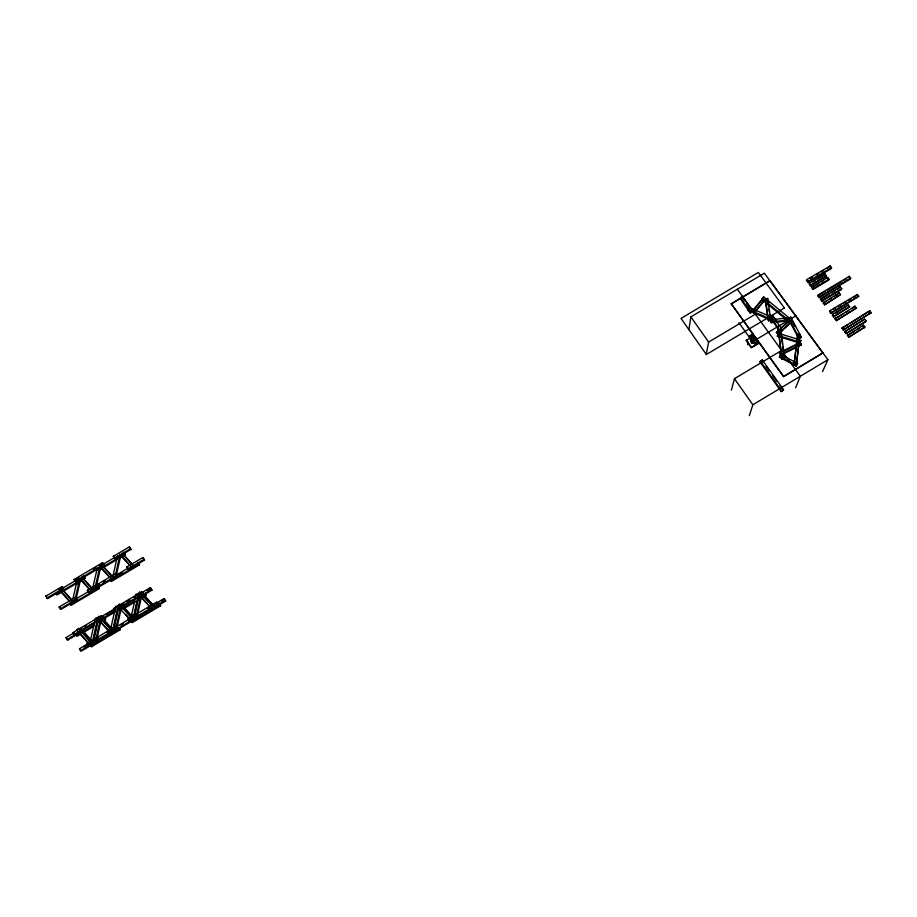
<?xml version="1.0" encoding="UTF-8"?>
<svg xmlns="http://www.w3.org/2000/svg" width="917" height="917" viewBox="0 0 917 917"><rect width="100%" height="100%" fill="white"/><g stroke="black" fill="none" stroke-linecap="round" stroke-linejoin="round"><path stroke-width="1.38" d="M758.932 342.545L758.726 343.302L758.875 342.74M758.898 343.118L751.378 347.371L746.449 340.081M794.03 365.207L797.721 334.052L794.03 365.207L796.403 365.493L799.464 337.937M797.274 342.293L777.341 336.207L777.616 335.347L800.254 342.259L801.447 344.173L780.848 354.535L779.416 357.252L796.105 366.043L800.082 334.327L799.762 335.175M688.919 329.639L690.856 316.869L764.342 273.186L827.913 359.705L822.526 371.672M706.239 354.306L708.623 342.075L690.856 316.869M141.608 596.245L136.587 619.17L135.773 618.792L140.817 595.821L138.605 595.511M129.343 618.998L131.085 617.324L136.174 594.262L138.398 594.571L139.212 594.984L134.134 618.024L131.085 617.324L119.29 604.257L117.559 605.919L129.343 618.998L130.168 619.376L131.91 617.714L132.506 614.998M134.134 618.024L133.32 617.645L138.398 594.571M134.444 614.424L135.636 609.026M136.232 606.32L138.307 596.864M121.296 608.28L116.172 631.274L115.324 630.919L120.459 607.879L118.259 607.57M108.791 631.194L110.533 629.521L115.725 606.378L118.786 607.088L113.616 630.197L110.533 629.521L98.807 616.396L97.064 618.058L108.791 631.194L109.65 631.549L111.393 629.887L98.807 616.396M113.616 630.197L112.757 629.841L117.938 606.687M114.316 625.188L115.531 619.766M116.138 617.049L117.342 611.639M731.227 303.905L769.971 280.671L822.893 352.999L783.519 376.623L731.227 303.905L769.971 280.671M753.35 339.771L753.293 340.631A1.433 1.318 5.9 0 0 751.161 341.903L751.883 342.901A1.433 1.318 5.9 0 0 753.728 342.522M95.036 642.955L92.823 642.634L91.07 644.307L91.964 644.64L93.706 642.977L95.918 643.298L95.036 642.955L100.274 619.846M97.145 637.865L100.836 621.577M112.986 575.91L117.479 556.034M114.877 577.538L119.967 555.003L120.792 555.484L115.714 577.985L113.525 577.687L111.817 579.315L110.968 578.868L112.688 577.24L115.714 577.985M88.387 643.287L90.141 641.613L95.425 618.39L98.52 619.09L93.259 642.278L90.141 641.613L78.484 628.432L76.73 630.094L88.387 643.287L89.281 643.631L91.035 641.957L78.484 628.432M93.259 642.278L92.365 641.934L97.649 618.711M94.05 637.2L97.454 622.242M92.743 587.866L97.328 567.932M94.623 589.505L99.804 566.901L100.664 567.359L95.494 589.929L93.316 589.631L91.597 591.259L90.714 590.835L92.445 589.195L95.494 589.929M72.661 599.741L77.326 579.727M77.292 584.163L78.22 580.163M74.541 601.38L79.813 578.696L80.707 579.131L75.446 601.781L73.268 601.472L71.537 603.111L70.62 602.71L72.351 601.071L75.446 601.781M750.897 308.834L742.506 296.523L740.535 297.624L740.317 298.529L750.209 313.064L752.181 311.963L762.394 299.435M742.506 296.523L742.289 297.429L744.57 300.776M748.192 309.43L773.891 320.423L773.627 321.294L747.974 310.324L748.192 309.43L749.166 307.504L774.854 318.474L774.59 319.357M749.166 307.504L747.974 310.324M750.209 313.064L752.421 311.069L754.301 312.365L754.061 313.247L752.181 311.963L752.421 311.069M731.399 390.149L734.448 378.687L781.628 350.454M752.582 341.72L751.883 342.901L752.651 341.823L752.387 342.775L751.08 340.952L751.367 339.221M749.602 336.539L751.802 334.51L757.064 341.823L756.812 342.66L754.851 343.841L749.602 336.539L751.802 334.51M747.63 344.735L748.272 342.396M750.266 337.032L749.418 337.777L750.232 336.998L750.507 337.88M750.851 339.531L751.413 338.637L749.464 337.88L753.293 343.222L754.106 342.442M762.165 298.552L790.374 321.787L790.064 322.669L761.912 299.458L762.165 298.552L763.723 296.982L789.766 318.417M753.327 340.539A1.433 1.318 5.9 0 0 751.195 341.812L751.55 340.299L752.525 341.181M753.705 335.966L753.361 336.596L752.616 336.058L753.029 335.255M763.242 298.392L763.723 296.982M753.293 335.095L752.548 335.92L753.361 335.129L759.116 343.073L751.287 347.749L746.071 340.471L753.889 335.805M752.742 341.067L753.132 341.537C752.513 338.866 751.78 341.124 753.316 341.491M751.447 340.459L752.284 340.918M753.522 336.814L754.45 336.883C756.846 337.616 754.599 340.608 755.872 338.854L751.344 341.319M751.287 341.25L753.201 339.313M751.08 347.188L751.734 347.314M752.88 340.688L752.204 341.468M753.556 340.104L751.436 340.986L751.837 341.984L751.986 341.296M765.122 299.676L765.386 298.77L767.701 298.495L771.117 322.715L773.788 322.44M753.361 343.256L754.072 342.339L753.281 341.754L753.029 342.373M754.806 338.453C753.957 336.31 755.826 339.359 753.969 339.233M767.437 299.4L767.701 298.495M754.851 343.841L757.064 341.823M756.387 341.319L756.296 339.955L756.422 341.353L757.236 340.574M756.479 341.388L756.972 340.734M768.744 319.987L771.071 319.712L770.807 320.583L768.48 320.858L765.603 300.18M770.475 316.285L770.211 317.167L780.069 332.08L782.373 330.131L772.492 315.196L770.475 316.285L780.344 331.22L780.069 332.08M772.217 316.09L772.492 315.196M760.021 361.917L762.245 359.923L783.519 389.61L783.221 390.378L781.238 391.57L760.021 361.917L762.245 359.923M749.315 415.653L752.846 404.775L779.622 388.693M791.428 322.291L778.04 334.155L776.378 332.584L778.716 329.902M751.631 340.402L751.195 341.812M778.04 334.155L790.695 322.325M798.707 346.236L801.126 345.01L799.933 343.107L800.954 340.196L800.633 341.044M788.345 318.898L790.775 317.11L801.217 336.814L800.896 337.674L798.753 338.579L788.345 318.898L790.775 317.11M777.341 336.207L778.315 333.295L776.665 331.725M789.434 318.6L789.743 317.718L775.071 319.288M782.946 356.621L780.562 355.36L779.668 352.621L800.254 342.259L799.933 343.107M779.416 357.252L780.848 354.535L779.668 352.621M809.436 283.147L809.103 284.075L810.433 285.852L825.93 276.613L826.297 275.662L824.956 273.885L809.436 283.147L810.766 284.923L810.433 285.852M781.983 359.315L778.373 328.126L778.086 328.985L781.983 359.315L784.344 359.109L784.631 358.295L780.894 329.306M806.8 279.57L806.456 280.522L807.774 282.298L831.18 268.681L831.559 267.707L830.229 265.941L806.8 279.57L808.129 281.347L807.774 282.298M811.763 287.64L812.095 286.712L827.627 277.438L828.968 279.226L828.601 280.166L813.081 289.417L811.763 287.64L818.915 283.364M813.081 289.417L813.425 288.5L828.968 279.226M783.519 376.623L822.985 352.804M798.753 338.579L801.217 336.814M824.956 273.885L824.601 274.836L825.93 276.613M781.238 391.57L783.519 389.61M817.861 295.836L818.216 294.919L849.325 276.338L850.678 278.126L850.277 279.066L819.202 297.624L817.861 295.836L825.036 291.549M801.126 345.01L801.447 344.173M819.202 297.624L819.546 296.707L850.678 278.126M827.627 277.438L827.272 278.39L828.601 280.166M820.532 299.423L820.887 298.506L840.362 286.872L841.714 288.66L841.325 289.589L821.873 301.212L820.532 299.423L829.037 294.334M796.105 366.043L797.561 363.327L780.848 354.535M821.873 301.212L822.228 300.306L841.714 288.66M830.229 265.941L827.386 268.349M823.214 303.011L839.17 292.787L840.511 294.575L824.555 304.811L823.214 303.011L826.802 300.868M824.555 304.811L840.511 294.575M829.954 310.691L829.598 311.574L830.94 313.385L858.759 296.283L857.395 294.483L829.954 310.691L831.306 312.502L830.94 313.385M795.612 387.845L800.323 376.268L783.256 352.701M840.362 286.872L837.542 289.256M838.78 293.704L839.17 292.787M832.67 314.302L832.292 315.196L833.645 317.007L849.669 306.759L848.305 304.948L832.67 314.302L834.023 316.124L833.645 317.007M848.924 277.289L849.325 276.338M834.997 318.818L854.942 306.221L856.306 308.032L836.35 320.629L834.997 318.818L843.537 313.706M836.35 320.629L856.306 308.032M848.305 304.948L835.903 313.041M856.994 295.389L857.395 294.483M841.944 328.137L869.774 310.817L871.15 312.64L843.296 329.96L841.944 328.137L847.893 324.572M843.296 329.96L871.15 312.64M854.942 306.221L852.088 308.582M844.66 331.794L864.685 319.162L866.061 320.984L865.625 321.856L846.024 333.616L844.66 331.794L864.685 319.162M846.024 333.616L866.061 320.984M847.388 335.45L863.505 325.157L864.88 326.991L848.752 337.273L847.388 335.45L854.633 331.106M848.752 337.273L864.88 326.991M850.277 323.139L869.774 310.817M863.505 325.157L863.08 326.039L864.456 327.862M752.055 342.167L753.189 342.247M797.561 363.327L796.426 365.23L779.702 356.426M753.27 310.026L763.494 297.486M754.301 312.365L764.537 299.813M754.061 313.247L764.274 300.719M761.912 299.458L763.471 297.887M115.324 630.919L113.1 630.598L111.37 632.272L112.218 632.627L113.96 630.965L116.172 631.274M135.773 618.792L133.55 618.471L131.819 620.133L132.633 620.511L134.363 618.849L136.587 619.17M149.872 606.825L151.603 605.163L152.394 605.564L150.663 607.226L149.872 606.825L138.008 593.803L139.739 592.153L152.394 605.564M153.964 606.366L152.233 608.017L153.013 608.418L154.744 606.767M119.577 554.258L131.188 566.924L132.896 565.296M133.71 565.755L131.991 567.382L131.188 566.924M780.78 328.068L790.064 319.85L771.392 321.844M776.378 332.584L779.473 329.845M781.525 328.022L789.766 320.732L776.447 322.154M753.166 342.201L753.923 342.843M845.978 312.238L848.42 310.783M857.04 329.65L859.458 328.206M782.063 387.238L827.913 359.705M810.766 284.923L826.297 275.662M821.3 281.943L823.684 280.522M827.421 290.127L841.76 281.565M844.144 280.144L846.54 278.711M752.616 336.058L753.212 335.645M751.172 340.62L752.353 339.92M753.751 339.084L754.92 338.384M751.08 340.952L751.951 340.436M831.467 292.89L835.112 290.712M754.003 339.45L755.184 338.751M752.158 341.353L754.657 339.84M756.525 339.347L788.62 320.171M790.993 318.761L795.738 315.918M756.605 340.952L757.19 340.471M829.197 299.435L831.593 298.002M833.989 296.569L837.588 294.426M834.023 316.124L849.669 306.759M708.623 342.075L755.39 314.187M812.68 281.943L815.064 280.522M817.448 279.1L823.409 275.547M72.592 632.787L74.483 635.149L72.592 632.787L101.214 615.834L103.071 618.207L101.214 615.834M115.393 610.905L113.548 608.533L142.078 591.637L143.877 594.033L142.078 591.637M83.115 630.036L84.009 630.392L67.904 639.94L66.975 639.596L66.001 637.59L74.071 632.822M79.458 629.624L81.842 628.214M84.226 626.804L86.599 625.394M99.242 617.909L115.874 608.051M119.141 606.114L123.887 603.306M126.259 601.896L129.824 599.787M138.123 594.869L150.193 587.717L151.993 590.112L138.444 598.136M100.113 618.287L103.678 616.178M106.051 614.768L114.35 609.851M147.293 590.342L150.984 588.152M73.566 634.793L102.2 617.829M116.929 609.106L143.086 593.608M89.579 625.417L91.952 624.019M120.815 606.916L124.368 604.807M66.975 639.596L94.738 623.147M97.122 621.737L114.499 611.433M117.766 609.496L151.213 589.688L151.993 590.112M121.858 607.192L125.549 605.002M96.354 623.079L115.347 611.834M117.72 610.424L124.838 606.206L124.013 605.805M94.119 625.291L76.317 635.848L77.223 636.192L80.776 634.083M98.864 622.483L104.802 618.964L105.661 619.342L103.289 620.74M119.451 610.286L134.822 601.174M139.556 598.377L145.471 594.869L146.261 595.282L140.095 598.939M83.149 632.684L93.809 626.357M124.082 608.429L135.166 601.85M87.023 643.379L88.903 645.728L87.023 643.379L115.725 626.357L117.582 628.718L115.725 626.357M129.733 621.508L127.899 619.135L131.475 617.015M133.859 615.594L156.509 602.171L158.297 604.555L156.509 602.171M95.655 639.126L97.534 641.476L81.372 651.059L80.467 650.738L79.481 648.72L87.574 643.929M89.109 643.012L98.669 637.338M107.025 632.386L135.464 615.513M148.955 607.513L163.925 598.629L165.713 601.025L149.654 610.55L147.855 608.166M83.86 647.001L86.164 645.625M120.815 625.073L123.187 623.663M131.521 618.723L133.905 617.313M156.669 603.81L158.962 602.446M161.254 601.082L164.693 599.042M88.009 645.396L116.734 628.351M128.907 621.13L157.529 604.154M80.467 650.738L164.945 600.612L165.713 601.025M120.104 629.796L119.267 629.44L90.691 646.393L91.585 646.726L120.104 629.796L119.107 627.813M160.613 605.759L132.197 622.62L131.383 622.253L159.845 605.358L160.613 605.759L159.604 603.787M45.85 596.142L61.817 586.72L62.746 587.144L63.709 589.092L47.753 598.503L45.85 596.142L47.753 598.503M74.059 579.498L102.303 562.832L103.162 563.302L104.137 565.239L75.928 581.882L74.059 579.498L75.928 581.882M113.353 556.321L129.228 546.956L130.042 547.449L131.028 549.375L115.175 558.728L113.353 556.321L115.175 558.728M59.066 589.322L62.746 587.144M74.965 579.934L78.644 577.767M93.351 569.09L95.804 567.646M99.483 565.48L103.162 563.302M61.29 588.978L76.008 580.301M102.853 564.459L115.061 557.249M46.801 598.102L62.78 588.668L63.709 589.092M75.022 581.447L103.277 564.769L104.137 565.239M114.338 558.247L130.214 548.882L131.028 549.375M85.212 578.329L84.33 577.893L56.12 594.537L57.049 594.95L85.212 578.329L84.249 576.403M96.491 570.718L124.597 554.132L125.411 554.613L119.313 558.212M99.793 569.732L116.872 559.645M59.112 607.008L75.137 597.54L76.042 597.953L77.017 599.913L61.015 609.369L59.112 607.008L60.052 607.398M87.413 590.296L115.737 573.561L116.574 574.008L117.559 575.956L89.27 592.669L87.413 590.296L89.27 592.669M126.821 567.015L142.743 557.605L143.522 558.086L144.531 560.012L128.621 569.411L126.821 567.015L128.621 569.411M96.904 585.631L99.357 584.175M103.048 581.997L105.512 580.541M75.458 599.248L88.983 591.247M115.702 575.463L127.956 568.219M60.075 608.968L76.1 599.5L77.017 599.913M88.387 592.244L116.723 575.509L117.559 575.956M127.807 568.953L143.74 559.542L144.531 560.012M116.539 575.91L122.66 572.3M99.426 588.542L98.566 588.118L70.277 604.83L71.182 605.231L99.426 588.542L98.451 586.593M139.544 564.826L138.754 564.368L110.567 581.023L111.404 581.458L139.544 564.826L137.756 562.43M833.175 309.465L835.559 308.055M837.932 306.656L841.508 304.547M843.892 303.137L846.276 301.727M848.649 300.317L851.033 298.908M853.418 297.509L855.802 296.099M831.306 312.502L858.759 296.283M810.147 278.378L812.611 276.945M816.302 274.791L818.766 273.358M821.231 271.925L823.684 270.492M808.129 281.347L831.559 267.707M780.344 331.22L782.373 330.131M779.381 353.446L781.8 352.231M784.218 351.016L797.515 344.322M780.562 355.36L796.288 347.451M784.115 319.162L786.775 318.875M782.27 358.501L784.631 358.295M794.34 364.393L796.724 364.679M118.786 607.088L115.725 606.378M131.085 617.324L133.32 617.645M98.52 619.09L95.425 618.39M110.533 629.521L112.757 629.841M90.141 641.613L92.365 641.934M778.315 333.295L796.953 338.981M79.481 648.72L80.398 649.053M66.001 637.59L67.904 639.94M76.73 630.094L89.281 643.631M113.1 630.598L113.96 630.965M769.466 317.167L772.022 318.268M97.064 618.058L109.65 631.549M127.899 619.135L128.724 619.514M130.374 620.259L131.2 620.637M113.548 608.533L114.396 608.922M137.665 616.797L138.478 617.175L109.914 634.128L108.057 631.779M117.559 605.919L121.113 609.335M119.29 604.257L131.91 617.714M136.174 594.262L136.988 594.674M138.008 593.803L147.018 603.226M793.663 362.261L797.24 364.141M95.517 568.781L96.388 569.239M755.069 338.82L755.986 340.253L755.379 339.198M752.754 335.542L753.51 336.092M750.519 338.614L751.275 339.152M765.638 299.676L768.882 302.358M122.11 553.123L132.736 564.712M122.259 553.696L131.933 564.242M120.402 554.739L130.065 565.285M143.854 594.835L152.921 604.773M142.146 593.414L153.047 605.369M139.739 592.153L151.603 605.163M148.841 605.22L150.663 607.226M102.005 564.987L112.573 576.621M102.108 565.583L111.725 576.174M100.285 566.614L109.891 577.194M99.426 566.144L110.006 577.813M123.543 606.871L133.469 617.852M121.801 605.472L133.55 618.471M120.081 607.123L121.881 609.117M125.64 614.356L130.168 619.376M81.854 576.873L92.365 588.565M81.922 577.492L91.482 588.141M80.134 578.501L89.683 589.138M79.24 578.065L89.763 589.769M103.185 618.918L111.266 627.95M101.42 617.542L111.312 628.592M61.863 588.668L72.317 600.406M61.898 589.31L71.4 600.005M60.144 590.296L69.635 600.979M59.215 589.872L69.669 601.644M83 630.885L91.024 639.951M82.094 630.529L91.035 640.616M869.339 311.723L870.714 313.534M812.095 286.712L813.425 288.5M818.216 294.919L819.546 296.707M820.887 298.506L822.228 300.306M823.569 302.106L824.91 303.905M835.376 317.935L836.728 319.758M842.333 327.266L843.697 329.1M845.061 330.922L846.425 332.756M847.789 334.59L849.153 336.424M737.325 289.245L752.1 309.659M753.705 311.872L781.869 350.775M731.285 303.699L783.588 376.44M752.972 335.358L757.041 340.975M752.834 335.874L756.777 341.135M751.562 335.358L753.063 337.445M753.889 339.003L754.611 340.001M749.842 335.679L755.092 342.992M749.602 337.376L753.442 342.717M738.907 322.704L749.98 338.132M751.424 341.663L752.146 342.66M766.073 366.433L769.34 370.995M772.607 375.557L776.688 381.254M779.954 385.816L783.221 390.378M760.273 361.103L781.536 390.802M734.448 378.687L752.846 404.775M746.851 304.135L749.143 307.493M740.535 297.624L750.438 312.181M780.562 328.699L782.086 330.991M791.772 320.457L795.028 326.601M798.936 333.983L800.896 337.674M788.643 318.016L799.074 337.731M142.743 557.605L143.74 559.542M163.925 598.629L164.945 600.612M129.228 546.956L130.214 548.882M150.193 587.717L151.213 589.688M124.437 552.687L125.411 554.613M145.253 593.322L146.261 595.282M123.612 552.206L124.597 554.132M134.169 597.219L135.166 599.191M115.737 573.561L116.723 575.509M102.303 562.832L103.277 564.769M110.43 579.521L111.404 581.458M97.592 586.169L98.566 588.118M104.676 617.359L105.661 619.342M83.367 575.956L84.33 577.893M75.137 597.54L76.1 599.5M90.6 644.72L91.585 646.726M61.817 586.72L62.78 588.668M768.114 303.642L768.561 306.461M769.008 309.293L769.455 312.112M769.902 314.944L771.117 322.715M765.351 301.085L767.586 315.207M768.033 318.027L768.48 320.858M780.608 330.154L781.318 335.668M781.674 338.43L782.384 343.944M782.74 346.706L783.278 350.844M783.634 353.595L784.344 359.109M753.82 342.465A1.433 1.318 5.9 0 1 751.883 342.901M753.98 337.296L754.485 336.986L753.98 337.296M784.356 307.963L706.354 354.512L681.01 318.417L758.325 272.452L784.356 307.963"/></g></svg>
